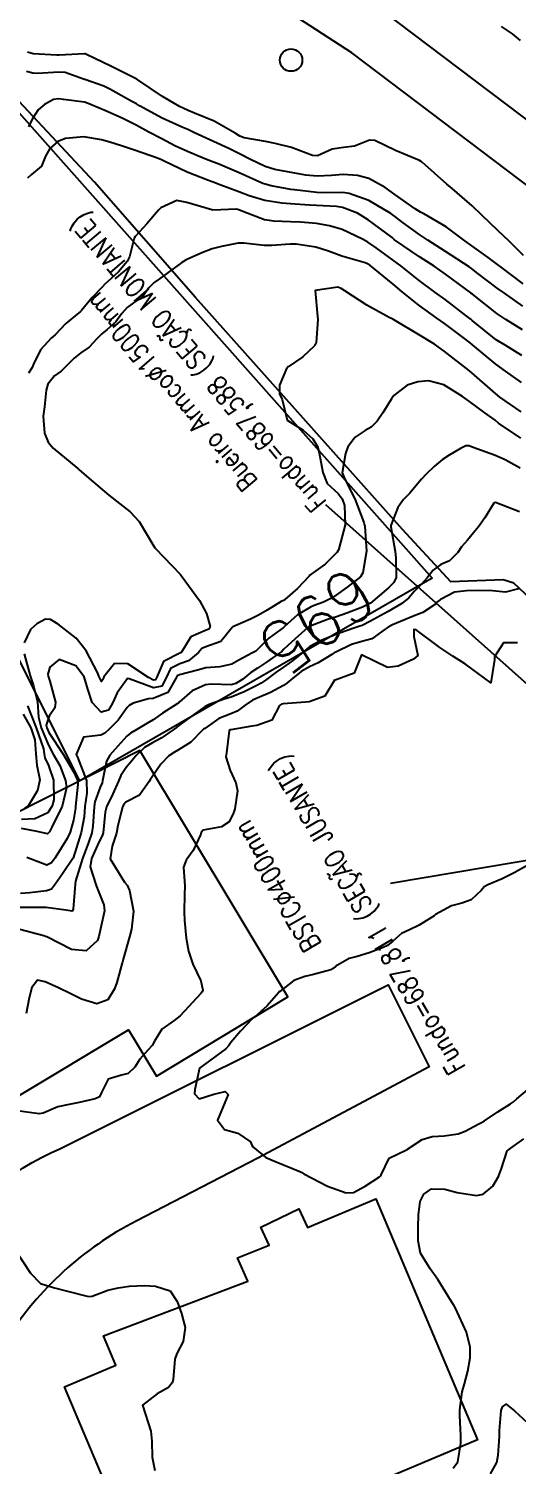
# Model space of a CAD drawing. Header units: metres. Extents: x 286371 to 293043, y 7462578 to 7466404.
# Drawn here: x 289756.9 to 289794.5, y 7464489.6 to 7464600.2 of the extents above; entities that cross this region are included whole.
import ezdxf
from ezdxf.enums import TextEntityAlignment as Align

# ---------------------------------------------------------------- set-up
doc = ezdxf.new("R2010")
doc.units = ezdxf.units.M
doc.header["$MEASUREMENT"] = 0
doc.linetypes.add('CONTINUO', pattern=[0])
for name, color, linetype in [('Area Verde e Complexo de Lazer', 45, 'Continuous'), ('Cotas', 45, 'Continuous'), ('Curvas de Nivel 1m', 11, 'Continuous'), ('Curvas de Nivel 5m', 15, 'Continuous'), ('Divisas', 45, 'Continuous'), ('Edificações', 30, 'Continuous'), ('Linha Férrea', 20, 'Continuous'), ('Postes', 20, 'Continuous'), ('TEXTO', 45, 'Continuous'), ('Vias primárias', 230, 'Continuous')]:
    doc.layers.add(name, color=color, linetype=linetype)
doc.styles.add('ROMANS', font='romans', dxfattribs={"height": 0.2})
doc.styles.add('Style-STANDARD', font='STANDARD.shx')

msp = doc.modelspace()

# ---------------------------------------------------------------- linework, layer by layer
at = {"layer": 'Area Verde e Complexo de Lazer'}
msp.add_lwpolyline([(289750.5, 7464562.79), (289752.27, 7464564.18, 0.27658), (289753.9, 7464568.45, 0.092004), (289751.1, 7464575.92), (289747.42, 7464582.97, -0.326604), (289748.17, 7464587.91, 0.257958), (289750.08, 7464594.62, 0.048094), (289748.55, 7464599.17), (289750, 7464600.61), (289787.94, 7464557.91), (289760.79, 7464542.3)], format="xyb", close=True, dxfattribs=at)
at = {"layer": 'Curvas de Nivel 1m', "flags": 128}
for points, elevation in [([(289793.25, 7464600.38), (289794.1, 7464599.82), (289794.71, 7464599.29)], 703), ([(289794.98, 7464582.75), (289793.91, 7464583.83), (289793.01, 7464584.67), (289791.76, 7464585.86), (289791.03, 7464586.57), (289789.47, 7464587.9), (289789.06, 7464588.24), (289787.16, 7464589.93), (289787.09, 7464589.99), (289786.96, 7464590.07), (289785.11, 7464590.82), (289783.52, 7464591.59), (289783.12, 7464591.62), (289781.96, 7464591.17), (289781.11, 7464591.07), (289780.23, 7464590.92), (289779.1, 7464590.43), (289778.72, 7464590.44), (289777.11, 7464591.06), (289775.84, 7464591.37), (289775.11, 7464591.51), (289773.45, 7464591.8), (289773.12, 7464591.94), (289772.76, 7464592.15), (289771.14, 7464593.09), (289769.64, 7464593.7), (289769.15, 7464593.9), (289768.48, 7464594.21), (289767.17, 7464594.98), (289765.26, 7464596.26), (289765.18, 7464596.31), (289765.09, 7464596.36), (289763.2, 7464597.32), (289761.31, 7464598.22), (289761.21, 7464598.27), (289761.16, 7464598.27), (289759.21, 7464598.18), (289759.03, 7464598.18), (289757.21, 7464598.27), (289756.77, 7464598.4)], 703), ([(289794.95, 7464580.56), (289793.25, 7464581.84), (289792.97, 7464582.06), (289792.25, 7464582.58), (289790.99, 7464583.48), (289790.45, 7464583.88), (289789.01, 7464584.96), (289787.34, 7464585.93), (289787.03, 7464586.09), (289786.64, 7464586.33), (289785.06, 7464587.45), (289784.31, 7464587.98), (289783.07, 7464588.66), (289782.18, 7464588.9), (289781.08, 7464588.98), (289780.2, 7464588.91), (289779.08, 7464588.84), (289778.21, 7464588.93), (289777.08, 7464589.14), (289775.81, 7464589.37), (289775.09, 7464589.59), (289773.95, 7464590.13), (289773.1, 7464590.58), (289772.28, 7464590.98), (289771.11, 7464591.51), (289769.64, 7464592.2), (289769.13, 7464592.44), (289768.73, 7464592.61), (289767.14, 7464593.33), (289765.4, 7464594.26), (289765.16, 7464594.41), (289764.82, 7464594.6), (289763.17, 7464595.53), (289762.64, 7464595.77), (289761.18, 7464596.29), (289761.16, 7464596.3), (289761.08, 7464596.33), (289759.66, 7464596.82), (289759.19, 7464596.86), (289757.55, 7464596.75), (289757.19, 7464596.79), (289756.69, 7464596.9)], 702), ([(289794.92, 7464578.84), (289793.52, 7464579.84), (289792.94, 7464580.24), (289791.46, 7464581.37), (289790.96, 7464581.74), (289790.78, 7464581.88), (289788.98, 7464583.05), (289787.62, 7464583.93), (289787, 7464584.34), (289785.71, 7464585.27), (289785.03, 7464585.76), (289784.75, 7464585.97), (289783.05, 7464586.99), (289781.55, 7464587.53), (289781.06, 7464587.59), (289779.53, 7464587.57), (289779.06, 7464587.59), (289777.35, 7464587.79), (289777.06, 7464587.83), (289775.54, 7464588.11), (289775.07, 7464588.23), (289774.89, 7464588.29), (289773.08, 7464589.1), (289771.47, 7464589.79), (289771.09, 7464589.94), (289770.44, 7464590.18), (289769.1, 7464590.74), (289768.13, 7464591.19), (289767.12, 7464591.72), (289766.11, 7464592.25), (289765.13, 7464592.77), (289764.11, 7464593.3), (289763.15, 7464593.74), (289762.74, 7464593.9), (289761.76, 7464594.32), (289761.32, 7464594.5), (289761.16, 7464594.54), (289759.55, 7464594.75), (289759.16, 7464594.81), (289758.77, 7464594.76), (289758.07, 7464594.38), (289757.59, 7464593.95), (289757.14, 7464593.25), (289756.86, 7464592.66)], 701), ([(289794.86, 7464575.04), (289793.56, 7464575.83), (289792.88, 7464576.25), (289791.03, 7464577.74), (289790.9, 7464577.86), (289790.88, 7464577.87), (289788.93, 7464579.35), (289788.15, 7464579.92), (289786.95, 7464580.81), (289785.52, 7464581.96), (289784.97, 7464582.37), (289783.63, 7464583.34), (289782.99, 7464583.76), (289782.58, 7464584), (289781.01, 7464584.74), (289780.03, 7464585.02), (289779.02, 7464585.2), (289777.79, 7464585.31), (289777.02, 7464585.34), (289775.74, 7464585.38), (289775.02, 7464585.5), (289773.35, 7464586.14), (289773.04, 7464586.27), (289772.88, 7464586.3), (289771.04, 7464586.24), (289770.96, 7464586.25), (289769.04, 7464586.82), (289768.27, 7464586.99), (289767.04, 7464586.41), (289766.87, 7464586.24), (289765.96, 7464585.19), (289765.11, 7464584.27), (289765.06, 7464584.21), (289765, 7464584.09), (289764.62, 7464582.64), (289764.45, 7464582.28), (289763.77, 7464581.49), (289762.95, 7464580.74), (289762.73, 7464580.53), (289762.51, 7464580.31), (289761.75, 7464579.5), (289760.92, 7464578.52), (289760.83, 7464578.42), (289760.72, 7464578.34), (289759.73, 7464577.52), (289758.89, 7464576.65), (289758.75, 7464576.5), (289758.6, 7464576.37), (289757.77, 7464575.48), (289757.23, 7464574.39), (289757.12, 7464574.12), (289756.84, 7464573.68)], 699), ([(289794.83, 7464572.96), (289793.59, 7464573.83), (289792.85, 7464574.39), (289791.05, 7464575.87), (289790.88, 7464576.01), (289790.33, 7464576.44), (289788.9, 7464577.5), (289788.3, 7464577.91), (289786.92, 7464578.92), (289785.64, 7464579.95), (289784.94, 7464580.54), (289783.13, 7464581.99), (289782.97, 7464582.1), (289782.78, 7464582.18), (289780.98, 7464582.69), (289779.95, 7464583.07), (289778.99, 7464583.39), (289777.46, 7464583.61), (289777, 7464583.61), (289775.59, 7464583.51), (289775, 7464583.52), (289773.44, 7464583.7), (289773, 7464583.69), (289771.72, 7464583.44), (289770.99, 7464583.27), (289770.21, 7464582.96), (289768.98, 7464582.41), (289768.65, 7464582.21), (289766.95, 7464580.94), (289766.54, 7464580.66), (289766.12, 7464580.26), (289765.63, 7464579.57), (289764.93, 7464579.1), (289764.45, 7464578.75), (289764.04, 7464578.29), (289763.57, 7464577.63), (289762.9, 7464577.04), (289762.49, 7464576.71), (289762.1, 7464576.32), (289761.51, 7464575.69), (289760.87, 7464575.24), (289760.36, 7464574.84), (289759.87, 7464574.35), (289759.36, 7464573.84), (289758.84, 7464573.49), (289758.35, 7464572.85), (289758.22, 7464572.37), (289758.08, 7464571.1), (289757.97, 7464570.38), (289758.07, 7464569.07), (289758.36, 7464568.37), (289758.75, 7464567.9), (289760.66, 7464566.34), (289760.72, 7464566.28), (289761.13, 7464565.92), (289762.7, 7464564.57), (289763.04, 7464564.3), (289764.68, 7464563.02), (289765.38, 7464562.26), (289766.5, 7464560.38), (289766.59, 7464560.25), (289766.63, 7464560.2), (289768.52, 7464558.22), (289768.6, 7464558.12), (289770.03, 7464556.19), (289770.56, 7464555.18), (289770.83, 7464554.18), (289770.75, 7464553.98), (289770.54, 7464553.9), (289769.35, 7464553.39), (289768.63, 7464552.21), (289768.57, 7464552.15), (289768.51, 7464552.13), (289767.24, 7464551.5), (289766.7, 7464550.24), (289766.63, 7464550.09), (289766.48, 7464550.06), (289766.09, 7464550.25), (289764.5, 7464551.3), (289763.46, 7464551.33), (289762.66, 7464550.3), (289762.62, 7464550.17), (289762.48, 7464549.94), (289762.3, 7464550.31), (289762.16, 7464550.63), (289761.3, 7464552.32), (289760.53, 7464553.28), (289759.14, 7464554.36), (289758.55, 7464554.71), (289758.16, 7464554.76), (289757.5, 7464554.38), (289756.99, 7464553.94), (289756.52, 7464552.92)], 698), ([(289794.8, 7464570.72), (289793.15, 7464571.84), (289792.82, 7464572.12), (289791, 7464573.72), (289790.84, 7464573.85), (289790.82, 7464573.87), (289788.87, 7464575.39), (289788.11, 7464575.92), (289786.89, 7464576.67), (289785.16, 7464577.7), (289784.9, 7464577.84), (289784.63, 7464577.97), (289782.92, 7464578.91), (289781.22, 7464580.02), (289780.94, 7464580.2), (289780.67, 7464580.3), (289778.93, 7464580.05), (289779.12, 7464578.05), (289779.14, 7464577.82), (289779.01, 7464576.05), (289778.98, 7464575.94), (289778.87, 7464575.79), (289777.98, 7464574.95), (289776.85, 7464574.18), (289776.79, 7464574.14), (289776.75, 7464574.09), (289776.17, 7464572.75), (289776.19, 7464572.09), (289776.38, 7464571.66), (289776.78, 7464570.08), (289778, 7464569.29), (289778.76, 7464568.63), (289779.1, 7464568.05), (289779.24, 7464567.55), (289779.53, 7464566.04), (289779.85, 7464565.18), (289780.7, 7464564.41), (289781.02, 7464564.02), (289781.2, 7464563.51), (289781.24, 7464562.02), (289780.75, 7464560.15), (289780.71, 7464560.03), (289780.63, 7464559.91), (289779.7, 7464558.97), (289778.61, 7464558.2), (289778.53, 7464558.14), (289778.46, 7464558.07), (289777.57, 7464557.1), (289776.58, 7464556.26), (289776.48, 7464556.19), (289776.31, 7464556.1), (289775.22, 7464555.45), (289774.56, 7464555.05), (289773.95, 7464554.74), (289772.6, 7464554.15), (289772.56, 7464554.13), (289772.54, 7464554.1), (289771.66, 7464553.03), (289770.52, 7464552.63), (289770.2, 7464552.5), (289769.93, 7464552.19), (289769.18, 7464551.53), (289768.5, 7464551.3), (289767.78, 7464550.94), (289767.44, 7464550.23), (289767.11, 7464549.6), (289766.47, 7464549.47), (289764.59, 7464550.16), (289764.48, 7464550.17), (289763.68, 7464549.07), (289763.33, 7464548.29), (289763, 7464547.74), (289762.44, 7464547.59), (289761.74, 7464548.32), (289761.42, 7464549.37), (289761.14, 7464550.32), (289760.5, 7464551.16), (289759.22, 7464551.64), (289758.49, 7464551.06), (289758.34, 7464550.51), (289758.36, 7464550.37), (289758.48, 7464549.98), (289758.93, 7464548.36), (289758.88, 7464547.92), (289758.44, 7464547.28), (289758.2, 7464546.6), (289758.25, 7464546.37), (289758.42, 7464546.02), (289759.53, 7464544.35), (289760.37, 7464542.93), (289760.62, 7464542.33), (289760.65, 7464542.04), (289760.48, 7464540.33), (289760.47, 7464540.19), (289760.32, 7464539.27), (289760.06, 7464538.34), (289759.82, 7464537.86), (289758.89, 7464536.37), (289758.63, 7464536), (289758.26, 7464535.82), (289756.73, 7464536.4)], 697), ([(289794.77, 7464568.69), (289793.05, 7464569.84), (289792.79, 7464570.06), (289792.01, 7464570.64), (289790.81, 7464571.5), (289790.29, 7464571.88), (289788.83, 7464572.78), (289787.66, 7464573.09), (289786.83, 7464573.02), (289786.01, 7464572.76), (289784.98, 7464571.96), (289784.91, 7464571.87), (289784.81, 7464571.71), (289784.15, 7464570.62), (289783.7, 7464569.98), (289783.23, 7464569.53), (289782.77, 7464569.26), (289782.01, 7464568.76), (289781.44, 7464568.01), (289781.26, 7464567.51), (289781.01, 7464566.02), (289781.21, 7464565.53), (289781.98, 7464564.01), (289782.67, 7464562.2), (289782.73, 7464561.99), (289782.76, 7464561.9), (289782.89, 7464559.99), (289782.61, 7464558.31), (289782.41, 7464558.01), (289781.39, 7464557.22), (289780.58, 7464556.63), (289780.24, 7464556.38), (289779.58, 7464556.05), (289778.84, 7464555.79), (289778.57, 7464555.68), (289777.57, 7464555.07), (289776.54, 7464554.15), (289776.52, 7464554.12), (289776.48, 7464554.1), (289775.36, 7464553.29), (289774.52, 7464552.45), (289774.35, 7464552.29), (289774.06, 7464552.13), (289773.05, 7464551.6), (289772.5, 7464551.28), (289771.59, 7464551.08), (289770.5, 7464551), (289769.87, 7464550.81), (289768.49, 7464550.47), (289768.31, 7464550.39), (289768.22, 7464550.22), (289767.59, 7464549.11), (289766.46, 7464548.65), (289766.09, 7464548.62), (289764.91, 7464548.27), (289764.61, 7464548.11), (289764.45, 7464547.95), (289763.75, 7464546.97), (289763.07, 7464546.29), (289762.74, 7464545.98), (289762.42, 7464545.83), (289761.08, 7464545.66), (289760.52, 7464544.33), (289760.61, 7464544.12), (289761.32, 7464542.32), (289761.33, 7464541.34), (289761.2, 7464540.32), (289761.13, 7464539.52), (289760.9, 7464538.33), (289760.29, 7464536.36), (289760.27, 7464536.32), (289759.47, 7464535.14), (289758.94, 7464534.36), (289758.62, 7464533.97), (289758.23, 7464533.84), (289756.95, 7464533.68), (289756.23, 7464533.62)], 696), ([(289794.68, 7464563.01), (289792.81, 7464563.73), (289792.69, 7464563.69), (289791.99, 7464562.54), (289791.5, 7464561.86), (289791.12, 7464561.4), (289790.65, 7464560.84), (289790.21, 7464560.31), (289789.92, 7464559.89), (289789.28, 7464559.24), (289788.62, 7464558.96), (289788.01, 7464558.52), (289787.56, 7464557.92), (289787.1, 7464557.42), (289786.59, 7464556.9), (289786.14, 7464556.39), (289785.6, 7464555.95), (289784.56, 7464555.35), (289783.14, 7464554.58), (289782.55, 7464554.27), (289782.36, 7464554.2), (289781.82, 7464554.02), (289780.87, 7464553.7), (289780.54, 7464553.58), (289779.45, 7464553.13), (289778.52, 7464552.64), (289778.2, 7464552.39), (289777.85, 7464552.07), (289777.11, 7464551.48), (289776.5, 7464551.06), (289775.92, 7464550.67), (289775.19, 7464550.11), (289774.77, 7464549.83), (289774.48, 7464549.67), (289773.46, 7464549.15), (289772.46, 7464548.75), (289772, 7464548.62), (289770.76, 7464548.18), (289770.56, 7464548.08), (289770.45, 7464548.02), (289769.38, 7464547.26), (289768.43, 7464546.55), (289768.24, 7464546.41), (289767.98, 7464546.22), (289767.06, 7464545.59), (289766.41, 7464545.24), (289765.78, 7464544.88), (289765.15, 7464544.26), (289764.82, 7464543.84), (289764.38, 7464543.34), (289763.95, 7464542.7), (289763.77, 7464542.28), (289763.34, 7464541.3), (289762.85, 7464540.3), (289762.75, 7464539.88), (289762.59, 7464538.3), (289762.52, 7464538.08), (289762.29, 7464537.64), (289761.71, 7464536.32), (289761.61, 7464535.67), (289762.04, 7464534.31), (289762.09, 7464534.17), (289762.23, 7464533.79), (289762.65, 7464532.75), (289762.71, 7464532.3), (289762.3, 7464530.44), (289762.27, 7464530.31), (289762.25, 7464530.24), (289762.17, 7464530.02), (289761.28, 7464529.21), (289760.16, 7464529.32), (289758.25, 7464530.3), (289758.17, 7464530.33), (289758.04, 7464530.38), (289756.18, 7464530.86)], 694), ([(289794.59, 7464557.09), (289793.59, 7464556.82), (289792.59, 7464556.92), (289791.48, 7464556.96), (289790.59, 7464556.94), (289789.66, 7464556.82), (289788.58, 7464556.26), (289788.39, 7464556.1), (289788.19, 7464555.91), (289787.22, 7464555.27), (289786.56, 7464555.01), (289784.89, 7464554.31), (289784.55, 7464554.13), (289784.32, 7464553.98), (289783.29, 7464553.24), (289782.53, 7464553.04), (289781.73, 7464552.81), (289780.52, 7464552.21), (289780.4, 7464552.15), (289780.21, 7464552.04), (289779.17, 7464551.39), (289778.5, 7464551.08), (289777.86, 7464550.71), (289777.06, 7464550.09), (289776.75, 7464549.83), (289776.48, 7464549.65), (289775.49, 7464549.09), (289774.46, 7464548.66), (289774.09, 7464548.5), (289773.55, 7464548.14), (289772.93, 7464547.66), (289772.44, 7464547.46), (289771.52, 7464547.09), (289770.43, 7464546.34), (289770.34, 7464546.27), (289770.25, 7464546.19), (289769.34, 7464545.27), (289768.4, 7464544.68), (289768.1, 7464544.52), (289767.65, 7464544.23), (289767.03, 7464543.59), (289766.37, 7464542.61), (289766.22, 7464542.39), (289766.14, 7464542.25), (289765.4, 7464541.21), (289764.34, 7464540.66), (289764.16, 7464540.45), (289764.09, 7464540.28), (289763.73, 7464538.86), (289763.63, 7464538.28), (289763.29, 7464537.28), (289763.13, 7464536.29), (289764.24, 7464534.51), (289764.44, 7464534.27), (289764.63, 7464533.87), (289764.93, 7464532.26), (289764.78, 7464530.87), (289764.62, 7464530.28), (289764.15, 7464528.57), (289764.09, 7464528.34), (289764.07, 7464528.29), (289763.64, 7464526.77), (289763.48, 7464526.29), (289762.96, 7464525.44), (289762.1, 7464525.13), (289760.94, 7464525.5), (289760.11, 7464525.91), (289759.15, 7464526.36), (289758.12, 7464526.84), (289757.54, 7464526.96), (289757.1, 7464526.39), (289756.9, 7464525.59), (289756.66, 7464524.4)], 693), ([(289794.52, 7464552.92), (289793.43, 7464552.92), (289792.75, 7464551.84), (289792.73, 7464551.62), (289792.47, 7464549.84), (289790.5, 7464551.29), (289789.54, 7464551.89), (289788.52, 7464552.57), (289786.72, 7464553.93), (289786.54, 7464553.94), (289786.53, 7464553.41), (289786.84, 7464551.94), (289786.5, 7464551.66), (289785.33, 7464551.13), (289784.5, 7464551.02), (289782.51, 7464552), (289781.93, 7464550.58), (289780.48, 7464550.05), (289780.43, 7464550.04), (289779.68, 7464548.83), (289778.46, 7464548.39), (289778.18, 7464548.35), (289776.46, 7464548.23), (289776.34, 7464548.21), (289776.18, 7464548.1), (289775.58, 7464546.96), (289774.43, 7464546.57), (289774.06, 7464546.5), (289772.43, 7464546.24), (289772.36, 7464546.22), (289772.31, 7464546.16), (289772.09, 7464544.47), (289772.05, 7464544.16), (289772.37, 7464543.11), (289772.83, 7464542.15), (289772.95, 7464541.54), (289772.73, 7464540.15), (289772.64, 7464539.83), (289772.31, 7464539.14), (289771.71, 7464538.76), (289770.3, 7464538.51), (289770.16, 7464538.32), (289770.12, 7464538.19), (289769.53, 7464536.94), (289768.99, 7464536.2), (289768.8, 7464535.66), (289768.9, 7464534.2), (289768.87, 7464533.56), (289768.83, 7464532.21), (289768.86, 7464531.54), (289769, 7464530.2), (289769.16, 7464529.2), (289769.5, 7464528.19), (289770.12, 7464526.9), (289770.28, 7464526.18), (289770.23, 7464526.07), (289770.11, 7464525.94), (289768.54, 7464524.22), (289768.08, 7464523.86), (289767.12, 7464523.19), (289766.56, 7464522.25), (289766.37, 7464521.93), (289766.04, 7464521.57), (289765.42, 7464520.87), (289765.04, 7464520.27), (289764.52, 7464519.78), (289764.01, 7464519.64), (289762.98, 7464519.33), (289762.48, 7464518.31), (289762.32, 7464517.98), (289761.99, 7464517.81), (289760.76, 7464517.55), (289759.98, 7464517.38), (289759.12, 7464517.21), (289757.97, 7464516.71), (289757.68, 7464516.67), (289755.97, 7464516.9)], 692), ([(289756.51, 7464552.08), (289756.97, 7464550.39), (289757.24, 7464549.61), (289757.53, 7464548.38), (289757.61, 7464547.21), (289757.83, 7464546.37), (289758.4, 7464545.04), (289758.76, 7464544.36), (289759.25, 7464543.48), (289759.71, 7464542.34), (289759.77, 7464541.76), (289759.43, 7464540.35), (289758.63, 7464538.69), (289758.46, 7464538.37), (289758.3, 7464538.21), (289757.51, 7464538.39), (289756.31, 7464538.63)], 698), ([(289756.76, 7464548.08), (289757.43, 7464546.38), (289758, 7464544.77), (289758.06, 7464544.37), (289758.1, 7464544.08), (289758.38, 7464543.49), (289758.78, 7464542.36), (289758.8, 7464540.83), (289758.68, 7464540.37), (289758.33, 7464539.83), (289757.33, 7464539.38), (289756.32, 7464539.32)], 699), ([(289795.31, 7464535.8), (289794.25, 7464535.22), (289793.34, 7464534.75), (289792.24, 7464534.3), (289791.95, 7464534.15), (289791.71, 7464533.86), (289790.95, 7464533.14), (289790.22, 7464532.88), (289789.43, 7464532.68), (289788.21, 7464532), (289788.15, 7464531.97), (289788.09, 7464531.92), (289786.95, 7464531.18), (289786.19, 7464530.83), (289785.59, 7464530.55), (289784.92, 7464529.96), (289784.5, 7464529.63), (289784.17, 7464529.47), (289783.08, 7464529.07), (289782.16, 7464528.79), (289781.55, 7464528.62), (289780.53, 7464528.03), (289780.32, 7464527.85), (289780.14, 7464527.74), (289778.79, 7464527.4), (289778.13, 7464527.25), (289777.29, 7464526.92), (289776.21, 7464526.09), (289776.16, 7464526.05), (289776.11, 7464525.99), (289775.22, 7464524.98), (289774.25, 7464524.12), (289774.16, 7464524.05), (289774.08, 7464523.98), (289773.18, 7464523.03), (289772.44, 7464522.15), (289772.28, 7464521.93), (289772.05, 7464521.67), (289770.02, 7464520.19), (289769.65, 7464518.55), (289769.64, 7464518.2), (289769.99, 7464517.81), (289771.13, 7464518.17), (289772, 7464518.38), (289772.22, 7464518.15), (289771.98, 7464517.54), (289771.41, 7464516.17), (289771.95, 7464515.46), (289772.97, 7464515.17), (289773.94, 7464514.5), (289774.06, 7464514.25), (289774.13, 7464514.13), (289775.12, 7464513.31), (289775.92, 7464512.98), (289777.74, 7464512.22), (289777.9, 7464512.15), (289778.05, 7464512.06), (289779.88, 7464511.09), (289781.31, 7464510.58), (289781.87, 7464510.61), (289782.78, 7464511.09), (289783.89, 7464511.82), (289783.97, 7464511.89), (289784.01, 7464511.97), (289784.62, 7464513.26), (289785.92, 7464513.87), (289785.98, 7464513.89), (289786.05, 7464513.94), (289787.16, 7464514.7), (289787.94, 7464514.92), (289788.87, 7464514.97), (289789.94, 7464515.12), (289790.48, 7464515.34), (289791.49, 7464515.86), (289791.8, 7464516.02), (289791.96, 7464516.12), (289792.99, 7464516.82), (289793.98, 7464517.43), (289794.21, 7464517.59), (289794.45, 7464517.82), (289795.28, 7464518.52)], 691), ([(289789.56, 7464489.38), (289789.93, 7464489.88), (289790.16, 7464491.3), (289790.15, 7464491.88), (289790.06, 7464493.43), (289790.06, 7464493.88), (289790.26, 7464495.26), (289790.43, 7464495.87), (289790.68, 7464496.86), (289790.86, 7464497.87), (289790.86, 7464498.7), (289790.59, 7464499.87), (289789.74, 7464501.71), (289789.63, 7464501.89), (289789.4, 7464502.24), (289788.37, 7464503.91), (289787.79, 7464504.73), (289787.04, 7464505.93), (289786.86, 7464506.88), (289786.86, 7464507.93), (289786.89, 7464508.89), (289787.02, 7464509.93), (289787.3, 7464510.49), (289787.88, 7464510.88), (289788.91, 7464510.87), (289789.87, 7464510.61), (289791.35, 7464510.38), (289791.87, 7464510.48), (289792.61, 7464511.11), (289793.05, 7464511.84), (289793.29, 7464512.45), (289793.73, 7464513.83), (289793.82, 7464513.93), (289793.93, 7464513.98), (289795.01, 7464514.73)], 692), ([(289755.81, 7464506.19), (289757.01, 7464504.39), (289757.77, 7464503.61), (289758.86, 7464503.27), (289759.76, 7464503.05), (289761.46, 7464502.61), (289761.75, 7464502.64), (289762.95, 7464503.1), (289763.76, 7464503.27), (289764.63, 7464503.4), (289765.76, 7464503.44), (289766.62, 7464503.39), (289767.76, 7464503.05), (289768.29, 7464502.22), (289768.64, 7464501.3), (289768.91, 7464500.21), (289768.76, 7464499.14), (289768.27, 7464498.22), (289768.11, 7464497.78), (289767.98, 7464496.22), (289767.92, 7464495.95), (289767.64, 7464495.59), (289766.76, 7464495.12), (289765.62, 7464494.25), (289766.28, 7464492.24), (289766.36, 7464491.46), (289766.37, 7464490.24), (289766.59, 7464489.2)], 692), ([(289792.43, 7464488.96), (289792.93, 7464489.83), (289793.02, 7464490.39), (289793.14, 7464491.83), (289793.13, 7464492.3), (289793.25, 7464493.83), (289793.36, 7464494.1), (289793.63, 7464494.32), (289794.28, 7464493.81), (289795.61, 7464492.56), (289796.89, 7464492.49), (289797.6, 7464492.45), (289799.06, 7464491.74), (289799.59, 7464491.29), (289801.04, 7464489.71), (289801.55, 7464489.45)], 693)]:
    msp.add_lwpolyline(points, dxfattribs=dict(at, elevation=elevation))
at = {"layer": 'Curvas de Nivel 5m', "flags": 128}
for points, elevation in [([(289794.89, 7464577.01), (289793.61, 7464577.83), (289792.91, 7464578.28), (289791.04, 7464579.77), (289790.93, 7464579.85), (289790.91, 7464579.87), (289788.96, 7464581.32), (289788.09, 7464581.92), (289786.97, 7464582.64), (289785.05, 7464583.96), (289784.99, 7464584), (289784.85, 7464584.12), (289783.02, 7464585.5), (289782.18, 7464586.01), (289781.04, 7464586.44), (289780.56, 7464586.51), (289779.04, 7464586.59), (289778.48, 7464586.63), (289777.04, 7464586.72), (289776.36, 7464586.78), (289775.05, 7464586.98), (289773.85, 7464587.34), (289773.06, 7464587.64), (289771.66, 7464588.17), (289771.07, 7464588.4), (289770.72, 7464588.52), (289769.08, 7464589.17), (289767.31, 7464590.01), (289767.09, 7464590.11), (289766.78, 7464590.24), (289765.1, 7464590.83), (289764.01, 7464591.19), (289763.11, 7464591.47), (289762.46, 7464591.65), (289761.12, 7464591.88), (289759.71, 7464591.76), (289759.11, 7464591.52), (289758.48, 7464590.99), (289758.15, 7464590.38), (289757.85, 7464589.61), (289757.07, 7464588.98), (289756.76, 7464588.71)], 700), ([(289794.73, 7464566.37), (289793.57, 7464567.01), (289792.75, 7464567.38), (289791.38, 7464567.87), (289790.76, 7464568.08), (289790.54, 7464568.09), (289790.12, 7464567.88), (289789.26, 7464567.38), (289788.74, 7464567.04), (289788.12, 7464566.53), (289787.47, 7464565.92), (289787.11, 7464565.53), (289786.71, 7464565.05), (289786.21, 7464564.44), (289785.73, 7464563.95), (289785.29, 7464563.35), (289784.77, 7464561.96), (289784.77, 7464561.85), (289785.08, 7464559.96), (289785.13, 7464559.46), (289785.17, 7464557.96), (289785, 7464557.56), (289784.59, 7464557.16), (289783.18, 7464555.99), (289782.57, 7464555.66), (289781.38, 7464555.21), (289780.56, 7464554.93), (289779.89, 7464554.71), (289778.55, 7464554.22), (289778.45, 7464554.16), (289778.33, 7464554.07), (289777.38, 7464553.23), (289776.52, 7464552.43), (289776.35, 7464552.27), (289776.14, 7464552.1), (289775.19, 7464551.43), (289774.5, 7464550.98), (289773.98, 7464550.64), (289773.35, 7464550.14), (289772.83, 7464549.8), (289772.48, 7464549.7), (289770.91, 7464549.75), (289770.48, 7464549.7), (289769.45, 7464549.22), (289768.46, 7464548.35), (289768.39, 7464548.28), (289768.3, 7464548.22), (289767.17, 7464547.51), (289766.44, 7464547.01), (289765.97, 7464546.71), (289765.18, 7464546.26), (289764.71, 7464545.98), (289764.42, 7464545.73), (289763.72, 7464544.96), (289763.11, 7464544.29), (289762.86, 7464543.82), (289762.56, 7464542.3), (289762.51, 7464542.15), (289762.36, 7464541.81), (289761.97, 7464540.68), (289761.91, 7464540.31), (289761.81, 7464538.81), (289761.72, 7464538.31), (289761.44, 7464537.47), (289761.02, 7464536.33), (289760.47, 7464534.57), (289760.43, 7464534.34), (289760.28, 7464532.41), (289760.27, 7464532.34), (289760.25, 7464532.29), (289760.2, 7464532.27), (289759.73, 7464532.35), (289758.21, 7464532.55), (289758.03, 7464532.55), (289756.21, 7464532.54)], 695), ([(289756.44, 7464547.43), (289757.04, 7464546.39), (289757.33, 7464545.46), (289757.41, 7464544.38), (289757.5, 7464543.5), (289757.71, 7464542.38), (289757.53, 7464541.56), (289756.86, 7464540.4), (289756.53, 7464540.2)], 700)]:
    msp.add_lwpolyline(points, dxfattribs=dict(at, elevation=elevation))
at = {"layer": 'Divisas'}
msp.add_lwpolyline([(289835.41, 7464490.5), (289844.03, 7464496.59), (289830.46, 7464510.8), (289817.68, 7464526.59), (289805.64, 7464540.52), (289803.44, 7464539.38), (289802.06, 7464544.58), (289799.21, 7464551.32), (289797.22, 7464554.72), (289794.22, 7464557.53), (289793.4, 7464557.78), (289789.37, 7464557.63), (289785.65, 7464561.65), (289769.72, 7464579.52), (289761.92, 7464588.4), (289749.92, 7464601.21), (289748.04, 7464599.53), (289739.82, 7464608.31)], dxfattribs=at)
at = {"layer": 'Edificações'}
msp.add_lwpolyline([(289724.5, 7464525.71), (289737.67, 7464517.22), (289738.88, 7464516.45), (289734.35, 7464509.41), (289742.58, 7464504.11), (289747.06, 7464511.06), (289748.55, 7464510.1), (289755.88, 7464517.93), (289764.55, 7464523.14), (289766.7, 7464519.57), (289776.83, 7464525.67), (289765.42, 7464544.64), (289752.08, 7464537.9), (289733.42, 7464528.46), (289724.5, 7464525.71)], close=True, dxfattribs=at)
msp.add_lwpolyline([(289765.7, 7464481.25), (289759.63, 7464495.64), (289763.57, 7464497.31), (289762.62, 7464499.57), (289773.74, 7464503.78), (289772.95, 7464505.58), (289775.38, 7464506.55), (289774.74, 7464507.95), (289777.66, 7464509.35), (289778.34, 7464507.91), (289783.6, 7464510.13), (289783.6, 7464510.13), (289788.71, 7464498.01), (289791.43, 7464491.58), (289782.41, 7464487.77)], dxfattribs=at)
at = {"layer": 'Linha Férrea'}
for points in [[(290016.85, 7464289.79), (290005.19, 7464307.92), (289990.78, 7464330.33), (289978.18, 7464349.22), (289964.13, 7464371.16), (289955.79, 7464383.96), (289945.54, 7464399.97), (289936.29, 7464413.8), (289920.79, 7464437.79), (289910.89, 7464452.83), (289900.29, 7464468.56), (289891.06, 7464482.26), (289876.25, 7464503.15), (289860.21, 7464524.4), (289847.79, 7464538.98), (289832.77, 7464555.2), (289817.58, 7464569.88), (289800.74, 7464584), (289781.75, 7464598.34), (289758.85, 7464613.2)], [(289784.05, 7464601.62), (289803.24, 7464587.13), (289820.26, 7464572.85), (289835.63, 7464558), (289850.78, 7464541.64), (289863.33, 7464526.9), (289879.48, 7464505.51), (289894.35, 7464484.53), (289903.61, 7464470.79), (289915.61, 7464452.84), (289924.19, 7464440.02), (289939.69, 7464416.03), (289948.94, 7464402.2), (289959.2, 7464386.17), (289967.55, 7464373.37), (289981.59, 7464351.45), (289994.19, 7464332.56), (290008.61, 7464310.12), (290020.3, 7464291.95)]]:
    msp.add_lwpolyline(points, dxfattribs=at)
at = {"layer": 'Postes'}
msp.add_circle((289777.07, 7464597.79), 0.866, dxfattribs=at)
at = {"layer": 'TEXTO', "linetype": 'CONTINUO'}
for points in [[(289807.76, 7464538.6, 0), (289779.75, 7464563.54, 0)], [(289806.84, 7464538.11, 0), (289784.73, 7464534.41, 0)]]:
    msp.add_polyline3d(points, dxfattribs=at)
at = {"layer": 'Vias primárias'}
for points in [[(289749.78, 7464505.58, -0.162435), (289759.31, 7464514.01), (289784.56, 7464526.59), (289787.7, 7464520.29), (289774.51, 7464513.26), (289765.13, 7464508.41, 0.131756), (289755.15, 7464499.31, 0.154619)], [(289753.74, 7464494.1, 0.11143), (289758.87, 7464475.28), (289765.75, 7464459.88, 0.273088), (289769.77, 7464457.02), (289817.38, 7464479.09), (289831.93, 7464486.34), (289842.36, 7464491.17), (289844.47, 7464486.77), (289826.46, 7464478.07, 0.454304), (289825.39, 7464474.17), (289835.08, 7464454.09, 0.094244), (289837.78, 7464448.5, 0.0337), (289845.11, 7464439.66, 0.005869), (289856.74, 7464427.69, -0.040182), (289865.56, 7464417.29, 0.016951), (289876.5, 7464403.1, -0.012022)]]:
    msp.add_lwpolyline(points, format="xyb", dxfattribs=at)

# ---------------------------------------------------------------- texts
at = {"layer": 'Cotas', "style": 'Style-STANDARD'}
msp.add_text('695', height=4, rotation=217.4758, dxfattribs=at).set_placement((289779.11, 7464554.58, 695), align=Align.MIDDLE_CENTER)
at = {"layer": 'TEXTO', "style": 'ROMANS', "width": 0.8}
for s, rotation, p in [('Fundo=687,588 (SEÇÃO MONTANTE)', 130, (289779.88, 7464563.78)), ('Bueiro ArmcoØ1500mm', 130, (289774.57, 7464565.39)), ('Fundo=687,811 (SEÇÃO JUSANTE)', 120, (289790.56, 7464520.26)), ('BSTCØ400mm', 120, (289779.44, 7464529.72))]:
    msp.add_text(s, height=1.5, rotation=rotation, dxfattribs=at).set_placement(p)

doc.saveas('drawing.dxf')
